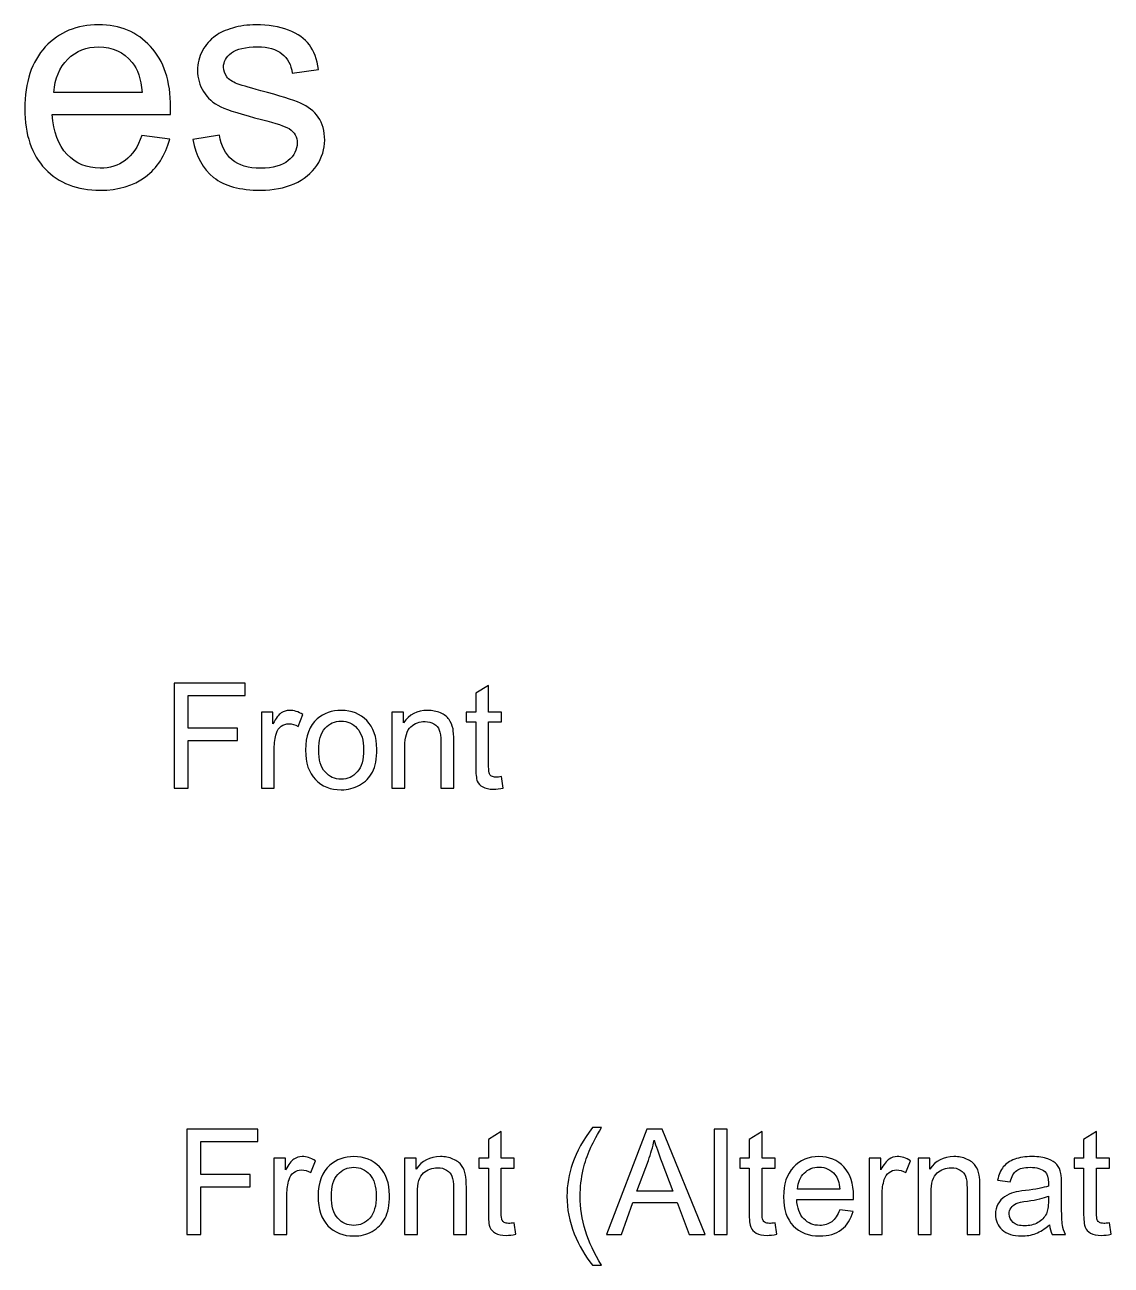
# Model space of a CAD drawing. Header units: millimetres. Extents: x 313 to 2379, y -2162 to 308.
# Drawn here: x 773.1 to 961.2, y 76.4 to 291.1 of the extents above; entities that cross this region are included whole.
import ezdxf

# ---------------------------------------------------------------- set-up
doc = ezdxf.new("R2010")
doc.units = ezdxf.units.MM
doc.header["$MEASUREMENT"] = 0
doc.layers.add('Layer 1', color=7, linetype='Continuous')

msp = doc.modelspace()

# ---------------------------------------------------------------- linework, layer by layer
at = {"layer": 'Layer 1', "color": 250}
for points, knots in [([(793.338, 271.9514), (793.338, 271.9514), (798.1534, 271.3164), (798.1534, 271.3164), (797.4038, 268.5206), (796.0015, 266.3422), (793.9554, 264.7988), (791.9093, 263.2554), (789.2987, 262.4793), (786.1149, 262.4793), (782.1109, 262.4793), (778.9359, 263.714), (776.5899, 266.1835), (774.2439, 268.6441), (773.0709, 272.1102), (773.0709, 276.564), (773.0709, 281.1677), (774.2527, 284.7484), (776.6252, 287.2884), (778.9976, 289.8372), (782.0756, 291.1073), (785.8591, 291.1073), (789.5192, 291.1073), (792.509, 289.8637), (794.8285, 287.3678), (797.148, 284.8719), (798.3122, 281.3618), (798.3122, 276.8374), (798.3122, 276.564), (798.3034, 276.1495), (798.2857, 275.6027), (798.2857, 275.6027), (777.8334, 275.6027), (777.8334, 275.6027), (778.0098, 272.5952), (778.8565, 270.2845), (780.3911, 268.6882), (781.9168, 267.0919), (783.8306, 266.2893), (786.1149, 266.2893), (787.817, 266.2893), (789.2722, 266.7391), (790.4717, 267.6387), (791.68, 268.5383), (792.6325, 269.9758), (793.338, 271.9514)], [0, 0, 0, 0, 0.06666667, 0.06666667, 0.06666667, 0.13333333, 0.13333333, 0.13333333, 0.2, 0.2, 0.2, 0.26666667, 0.26666667, 0.26666667, 0.33333333, 0.33333333, 0.33333333, 0.4, 0.4, 0.4, 0.46666667, 0.46666667, 0.46666667, 0.53333333, 0.53333333, 0.53333333, 0.6, 0.6, 0.6, 0.66666667, 0.66666667, 0.66666667, 0.73333333, 0.73333333, 0.73333333, 0.8, 0.8, 0.8, 0.86666667, 0.86666667, 0.86666667, 0.93333333, 0.93333333, 0.93333333, 1, 1, 1, 1]), ([(802.1839, 271.2635), (802.1839, 271.2635), (806.7877, 272.0043), (806.7877, 272.0043), (807.0434, 270.1611), (807.7666, 268.7499), (808.9484, 267.7622), (810.1302, 266.7832), (811.7883, 266.2893), (813.905, 266.2893), (816.0481, 266.2893), (817.6356, 266.7215), (818.6763, 267.5946), (819.7082, 268.4589), (820.2285, 269.482), (820.2285, 270.6549), (820.2285, 271.7045), (819.7611, 272.5335), (818.835, 273.1332), (818.1824, 273.5477), (816.5949, 274.0681), (814.0725, 274.7119), (810.6682, 275.5674), (808.3134, 276.3082), (806.9905, 276.9344), (805.6764, 277.5694), (804.6798, 278.4337), (804.0007, 279.545), (803.3216, 280.6474), (802.9777, 281.8733), (802.9777, 283.2138), (802.9777, 284.4397), (803.2599, 285.5686), (803.8155, 286.6093), (804.38, 287.65), (805.1384, 288.5143), (806.0998, 289.2022), (806.8229, 289.7314), (807.8107, 290.1812), (809.0543, 290.5516), (810.3066, 290.922), (811.6384, 291.1073), (813.0671, 291.1073), (815.2191, 291.1073), (817.1064, 290.7986), (818.7292, 290.1724), (820.3608, 289.555), (821.5602, 288.7084), (822.3364, 287.65), (823.1037, 286.5829), (823.6416, 285.1629), (823.9327, 283.3814), (823.9327, 283.3814), (819.3818, 282.7464), (819.3818, 282.7464), (819.179, 284.1752), (818.5793, 285.2952), (817.5915, 286.0978), (816.6037, 286.9004), (815.2102, 287.2972), (813.4023, 287.2972), (811.2768, 287.2972), (809.751, 286.9445), (808.8426, 286.2389), (807.9342, 285.5334), (807.4756, 284.7043), (807.4756, 283.7606), (807.4756, 283.1609), (807.6608, 282.6141), (808.04, 282.1291), (808.4193, 281.6352), (809.0102, 281.2206), (809.8216, 280.8943), (810.289, 280.7179), (811.6472, 280.3211), (813.9226, 279.7037), (817.2034, 278.8306), (819.4965, 278.1074), (820.8018, 277.5518), (822.1071, 276.9961), (823.1301, 276.1759), (823.8709, 275.1176), (824.6206, 274.0504), (824.991, 272.7275), (824.991, 271.14), (824.991, 269.5966), (824.5412, 268.1414), (823.6328, 266.7744), (822.7244, 265.4074), (821.4191, 264.349), (819.717, 263.5994), (818.006, 262.8497), (816.0746, 262.4793), (813.9226, 262.4793), (810.3595, 262.4793), (807.6343, 263.2202), (805.7646, 264.693), (803.8949, 266.1747), (802.7043, 268.3619), (802.1839, 271.2635)], [0, 0, 0, 0, 0.03030303, 0.03030303, 0.03030303, 0.06060606, 0.06060606, 0.06060606, 0.09090909, 0.09090909, 0.09090909, 0.12121212, 0.12121212, 0.12121212, 0.15151515, 0.15151515, 0.15151515, 0.18181818, 0.18181818, 0.18181818, 0.21212121, 0.21212121, 0.21212121, 0.24242424, 0.24242424, 0.24242424, 0.27272727, 0.27272727, 0.27272727, 0.3030303, 0.3030303, 0.3030303, 0.33333333, 0.33333333, 0.33333333, 0.36363636, 0.36363636, 0.36363636, 0.39393939, 0.39393939, 0.39393939, 0.42424242, 0.42424242, 0.42424242, 0.45454545, 0.45454545, 0.45454545, 0.48484848, 0.48484848, 0.48484848, 0.51515152, 0.51515152, 0.51515152, 0.54545455, 0.54545455, 0.54545455, 0.57575758, 0.57575758, 0.57575758, 0.60606061, 0.60606061, 0.60606061, 0.63636364, 0.63636364, 0.63636364, 0.66666667, 0.66666667, 0.66666667, 0.6969697, 0.6969697, 0.6969697, 0.72727273, 0.72727273, 0.72727273, 0.75757576, 0.75757576, 0.75757576, 0.78787879, 0.78787879, 0.78787879, 0.81818182, 0.81818182, 0.81818182, 0.84848485, 0.84848485, 0.84848485, 0.87878788, 0.87878788, 0.87878788, 0.90909091, 0.90909091, 0.90909091, 0.93939394, 0.93939394, 0.93939394, 0.96969697, 0.96969697, 0.96969697, 1, 1, 1, 1]), ([(778.098, 279.4127), (778.098, 279.4127), (793.3909, 279.4127), (793.3909, 279.4127), (793.1881, 281.7234), (792.5972, 283.452), (791.6359, 284.6073), (790.163, 286.3977), (788.2404, 287.2972), (785.8856, 287.2972), (783.7513, 287.2972), (781.9609, 286.5829), (780.5057, 285.1541), (779.0593, 283.7254), (778.2568, 281.8116), (778.098, 279.4127)], [0, 0, 0, 0, 0.2, 0.2, 0.2, 0.4, 0.4, 0.4, 0.6, 0.6, 0.6, 0.8, 0.8, 0.8, 1, 1, 1, 1]), ([(798.9411, 158.988), (798.9411, 158.988), (798.9411, 177.1744), (798.9411, 177.1744), (798.9411, 177.1744), (811.2093, 177.1744), (811.2093, 177.1744), (811.2093, 177.1744), (811.2093, 175.0408), (811.2093, 175.0408), (811.2093, 175.0408), (801.3541, 175.0408), (801.3541, 175.0408), (801.3541, 175.0408), (801.3541, 169.3766), (801.3541, 169.3766), (801.3541, 169.3766), (809.8885, 169.3766), (809.8885, 169.3766), (809.8885, 169.3766), (809.8885, 167.243), (809.8885, 167.243), (809.8885, 167.243), (801.3541, 167.243), (801.3541, 167.243), (801.3541, 167.243), (801.3541, 158.988), (801.3541, 158.988), (801.3541, 158.988), (798.9411, 158.988), (798.9411, 158.988)], [0, 0, 0, 0, 0.1, 0.1, 0.1, 0.2, 0.2, 0.2, 0.3, 0.3, 0.3, 0.4, 0.4, 0.4, 0.5, 0.5, 0.5, 0.6, 0.6, 0.6, 0.7, 0.7, 0.7, 0.8, 0.8, 0.8, 0.9, 0.9, 0.9, 1, 1, 1, 1]), ([(855.6127, 160.9819), (855.6127, 160.9819), (855.9175, 159.0092), (855.9175, 159.0092), (855.291, 158.8779), (854.7279, 158.8102), (854.2369, 158.8102), (853.4283, 158.8102), (852.8018, 158.9372), (852.353, 159.1954), (851.9085, 159.4537), (851.5953, 159.7881), (851.4132, 160.2072), (851.2312, 160.6263), (851.1423, 161.5068), (851.1423, 162.8488), (851.1423, 162.8488), (851.1423, 170.4434), (851.1423, 170.4434), (851.1423, 170.4434), (849.4913, 170.4434), (849.4913, 170.4434), (849.4913, 170.4434), (849.4913, 172.1706), (849.4913, 172.1706), (849.4913, 172.1706), (851.1423, 172.1706), (851.1423, 172.1706), (851.1423, 172.1706), (851.1423, 175.4303), (851.1423, 175.4303), (851.1423, 175.4303), (853.3775, 176.7722), (853.3775, 176.7722), (853.3775, 176.7722), (853.3775, 172.1706), (853.3775, 172.1706), (853.3775, 172.1706), (855.6127, 172.1706), (855.6127, 172.1706), (855.6127, 172.1706), (855.6127, 170.4434), (855.6127, 170.4434), (855.6127, 170.4434), (853.3775, 170.4434), (853.3775, 170.4434), (853.3775, 170.4434), (853.3775, 162.7218), (853.3775, 162.7218), (853.3775, 162.0826), (853.4156, 161.6719), (853.496, 161.4899), (853.5722, 161.3079), (853.6992, 161.1639), (853.877, 161.0539), (854.0548, 160.948), (854.3088, 160.893), (854.639, 160.893), (854.8846, 160.893), (855.2105, 160.9226), (855.6127, 160.9819)], [0, 0, 0, 0, 0.05, 0.05, 0.05, 0.1, 0.1, 0.1, 0.15, 0.15, 0.15, 0.2, 0.2, 0.2, 0.25, 0.25, 0.25, 0.3, 0.3, 0.3, 0.35, 0.35, 0.35, 0.4, 0.4, 0.4, 0.45, 0.45, 0.45, 0.5, 0.5, 0.5, 0.55, 0.55, 0.55, 0.6, 0.6, 0.6, 0.65, 0.65, 0.65, 0.7, 0.7, 0.7, 0.75, 0.75, 0.75, 0.8, 0.8, 0.8, 0.85, 0.85, 0.85, 0.9, 0.9, 0.9, 0.95, 0.95, 0.95, 1, 1, 1, 1]), ([(814.0245, 158.988), (814.0245, 158.988), (814.0245, 172.1706), (814.0245, 172.1706), (814.0245, 172.1706), (816.0311, 172.1706), (816.0311, 172.1706), (816.0311, 172.1706), (816.0311, 170.1513), (816.0311, 170.1513), (816.5433, 171.0869), (817.0175, 171.7049), (817.4535, 172.0013), (817.8895, 172.3018), (818.3679, 172.45), (818.8886, 172.45), (819.6421, 172.45), (820.4084, 172.2129), (821.1873, 171.743), (821.1873, 171.743), (820.3914, 169.6814), (820.3914, 169.6814), (819.8496, 169.9862), (819.3077, 170.1386), (818.7658, 170.1386), (818.279, 170.1386), (817.843, 169.9904), (817.4577, 169.6983), (817.0725, 169.4062), (816.7973, 168.9998), (816.6322, 168.4791), (816.3825, 167.6875), (816.2597, 166.8197), (816.2597, 165.8756), (816.2597, 165.8756), (816.2597, 158.988), (816.2597, 158.988), (816.2597, 158.988), (814.0245, 158.988), (814.0245, 158.988)], [0, 0, 0, 0, 0.07692308, 0.07692308, 0.07692308, 0.15384615, 0.15384615, 0.15384615, 0.23076923, 0.23076923, 0.23076923, 0.30769231, 0.30769231, 0.30769231, 0.38461538, 0.38461538, 0.38461538, 0.46153846, 0.46153846, 0.46153846, 0.53846154, 0.53846154, 0.53846154, 0.61538462, 0.61538462, 0.61538462, 0.69230769, 0.69230769, 0.69230769, 0.76923077, 0.76923077, 0.76923077, 0.84615385, 0.84615385, 0.84615385, 0.92307692, 0.92307692, 0.92307692, 1, 1, 1, 1]), ([(821.6699, 165.5793), (821.6699, 168.0135), (822.3472, 169.8169), (823.7061, 170.9895), (824.8364, 171.9632), (826.2207, 172.45), (827.8506, 172.45), (829.6582, 172.45), (831.1399, 171.8573), (832.2913, 170.672), (833.4386, 169.4909), (834.0143, 167.8526), (834.0143, 165.7656), (834.0143, 164.0722), (833.7603, 162.743), (833.2523, 161.7735), (832.7443, 160.8041), (832.0035, 160.0506), (831.0298, 159.5129), (830.0604, 158.9753), (828.9978, 158.7086), (827.8506, 158.7086), (826.0048, 158.7086), (824.5147, 159.297), (823.3759, 160.4781), (822.2372, 161.6592), (821.6699, 163.361), (821.6699, 165.5793)], [0, 0, 0, 0, 0.11111111, 0.11111111, 0.11111111, 0.22222222, 0.22222222, 0.22222222, 0.33333333, 0.33333333, 0.33333333, 0.44444444, 0.44444444, 0.44444444, 0.55555556, 0.55555556, 0.55555556, 0.66666667, 0.66666667, 0.66666667, 0.77777778, 0.77777778, 0.77777778, 0.88888889, 0.88888889, 0.88888889, 1, 1, 1, 1]), ([(836.6347, 158.988), (836.6347, 158.988), (836.6347, 172.1706), (836.6347, 172.1706), (836.6347, 172.1706), (838.6413, 172.1706), (838.6413, 172.1706), (838.6413, 172.1706), (838.6413, 170.2995), (838.6413, 170.2995), (839.6065, 171.7346), (841.0035, 172.45), (842.8281, 172.45), (843.6239, 172.45), (844.3521, 172.3061), (845.0167, 172.0224), (845.6813, 171.7388), (846.1809, 171.362), (846.5111, 170.9006), (846.8413, 170.4392), (847.0741, 169.8888), (847.2053, 169.2538), (847.2858, 168.839), (847.3281, 168.1151), (847.3281, 167.0821), (847.3281, 167.0821), (847.3281, 158.988), (847.3281, 158.988), (847.3281, 158.988), (845.0929, 158.988), (845.0929, 158.988), (845.0929, 158.988), (845.0929, 166.9975), (845.0929, 166.9975), (845.0929, 167.9076), (845.0082, 168.5892), (844.8347, 169.0379), (844.6611, 169.4867), (844.3521, 169.8465), (843.9118, 170.1174), (843.4715, 170.3841), (842.9508, 170.5196), (842.3582, 170.5196), (841.4099, 170.5196), (840.5929, 170.219), (839.9028, 169.6137), (839.2128, 169.0125), (838.8699, 167.8653), (838.8699, 166.1804), (838.8699, 166.1804), (838.8699, 158.988), (838.8699, 158.988), (838.8699, 158.988), (836.6347, 158.988), (836.6347, 158.988)], [0, 0, 0, 0, 0.05555556, 0.05555556, 0.05555556, 0.11111111, 0.11111111, 0.11111111, 0.16666667, 0.16666667, 0.16666667, 0.22222222, 0.22222222, 0.22222222, 0.27777778, 0.27777778, 0.27777778, 0.33333333, 0.33333333, 0.33333333, 0.38888889, 0.38888889, 0.38888889, 0.44444444, 0.44444444, 0.44444444, 0.5, 0.5, 0.5, 0.55555556, 0.55555556, 0.55555556, 0.61111111, 0.61111111, 0.61111111, 0.66666667, 0.66666667, 0.66666667, 0.72222222, 0.72222222, 0.72222222, 0.77777778, 0.77777778, 0.77777778, 0.83333333, 0.83333333, 0.83333333, 0.88888889, 0.88888889, 0.88888889, 0.94444444, 0.94444444, 0.94444444, 1, 1, 1, 1]), ([(823.9559, 165.5751), (823.9559, 163.8902), (824.3242, 162.6287), (825.0608, 161.7947), (825.8016, 160.9565), (826.7287, 160.5374), (827.8506, 160.5374), (828.9597, 160.5374), (829.8826, 160.9565), (830.6234, 161.7989), (831.36, 162.6414), (831.7283, 163.9241), (831.7283, 165.647), (831.7283, 167.2726), (831.3558, 168.5045), (830.6149, 169.3385), (829.8741, 170.1767), (828.9512, 170.5958), (827.8506, 170.5958), (826.7287, 170.5958), (825.8016, 170.1809), (825.0608, 169.347), (824.3242, 168.513), (823.9559, 167.2557), (823.9559, 165.5751)], [0, 0, 0, 0, 0.125, 0.125, 0.125, 0.25, 0.25, 0.25, 0.375, 0.375, 0.375, 0.5, 0.5, 0.5, 0.625, 0.625, 0.625, 0.75, 0.75, 0.75, 0.875, 0.875, 0.875, 1, 1, 1, 1]), ([(801.1267, 81.7612), (801.1267, 81.7612), (801.1267, 99.9476), (801.1267, 99.9476), (801.1267, 99.9476), (813.3949, 99.9476), (813.3949, 99.9476), (813.3949, 99.9476), (813.3949, 97.814), (813.3949, 97.814), (813.3949, 97.814), (803.5397, 97.814), (803.5397, 97.814), (803.5397, 97.814), (803.5397, 92.1498), (803.5397, 92.1498), (803.5397, 92.1498), (812.0741, 92.1498), (812.0741, 92.1498), (812.0741, 92.1498), (812.0741, 90.0162), (812.0741, 90.0162), (812.0741, 90.0162), (803.5397, 90.0162), (803.5397, 90.0162), (803.5397, 90.0162), (803.5397, 81.7612), (803.5397, 81.7612), (803.5397, 81.7612), (801.1267, 81.7612), (801.1267, 81.7612)], [0, 0, 0, 0, 0.1, 0.1, 0.1, 0.2, 0.2, 0.2, 0.3, 0.3, 0.3, 0.4, 0.4, 0.4, 0.5, 0.5, 0.5, 0.6, 0.6, 0.6, 0.7, 0.7, 0.7, 0.8, 0.8, 0.8, 0.9, 0.9, 0.9, 1, 1, 1, 1]), ([(857.7983, 83.7551), (857.7983, 83.7551), (858.1031, 81.7824), (858.1031, 81.7824), (857.4766, 81.6511), (856.9135, 81.5834), (856.4225, 81.5834), (855.6139, 81.5834), (854.9874, 81.7104), (854.5386, 81.9686), (854.0941, 82.2269), (853.7809, 82.5613), (853.5988, 82.9804), (853.4168, 83.3995), (853.3279, 84.28), (853.3279, 85.622), (853.3279, 85.622), (853.3279, 93.2166), (853.3279, 93.2166), (853.3279, 93.2166), (851.6769, 93.2166), (851.6769, 93.2166), (851.6769, 93.2166), (851.6769, 94.9438), (851.6769, 94.9438), (851.6769, 94.9438), (853.3279, 94.9438), (853.3279, 94.9438), (853.3279, 94.9438), (853.3279, 98.2035), (853.3279, 98.2035), (853.3279, 98.2035), (855.5631, 99.5454), (855.5631, 99.5454), (855.5631, 99.5454), (855.5631, 94.9438), (855.5631, 94.9438), (855.5631, 94.9438), (857.7983, 94.9438), (857.7983, 94.9438), (857.7983, 94.9438), (857.7983, 93.2166), (857.7983, 93.2166), (857.7983, 93.2166), (855.5631, 93.2166), (855.5631, 93.2166), (855.5631, 93.2166), (855.5631, 85.495), (855.5631, 85.495), (855.5631, 84.8558), (855.6012, 84.4451), (855.6816, 84.2631), (855.7578, 84.0811), (855.8848, 83.9371), (856.0626, 83.8271), (856.2404, 83.7212), (856.4944, 83.6662), (856.8246, 83.6662), (857.0702, 83.6662), (857.3961, 83.6958), (857.7983, 83.7551)], [0, 0, 0, 0, 0.05, 0.05, 0.05, 0.1, 0.1, 0.1, 0.15, 0.15, 0.15, 0.2, 0.2, 0.2, 0.25, 0.25, 0.25, 0.3, 0.3, 0.3, 0.35, 0.35, 0.35, 0.4, 0.4, 0.4, 0.45, 0.45, 0.45, 0.5, 0.5, 0.5, 0.55, 0.55, 0.55, 0.6, 0.6, 0.6, 0.65, 0.65, 0.65, 0.7, 0.7, 0.7, 0.75, 0.75, 0.75, 0.8, 0.8, 0.8, 0.85, 0.85, 0.85, 0.9, 0.9, 0.9, 0.95, 0.95, 0.95, 1, 1, 1, 1]), ([(871.3281, 76.4272), (870.1004, 77.9808), (869.059, 79.7969), (868.2081, 81.8797), (867.3572, 83.9625), (866.9339, 86.1215), (866.9339, 88.3525), (866.9339, 90.321), (867.2514, 92.2048), (867.8864, 94.004), (868.6315, 96.0953), (869.7787, 98.1781), (871.3281, 100.2524), (871.3281, 100.2524), (872.9283, 100.2524), (872.9283, 100.2524), (871.9292, 98.5337), (871.2646, 97.306), (870.9429, 96.5694), (870.4391, 95.4306), (870.0412, 94.2411), (869.7533, 93.0007), (869.3977, 91.4555), (869.2199, 89.9019), (869.2199, 88.3398), (869.2199, 84.3647), (870.456, 80.3938), (872.9283, 76.4272), (872.9283, 76.4272), (871.3281, 76.4272), (871.3281, 76.4272)], [0, 0, 0, 0, 0.1, 0.1, 0.1, 0.2, 0.2, 0.2, 0.3, 0.3, 0.3, 0.4, 0.4, 0.4, 0.5, 0.5, 0.5, 0.6, 0.6, 0.6, 0.7, 0.7, 0.7, 0.8, 0.8, 0.8, 0.9, 0.9, 0.9, 1, 1, 1, 1]), ([(873.8046, 81.7612), (873.8046, 81.7612), (880.7811, 99.9476), (880.7811, 99.9476), (880.7811, 99.9476), (883.427, 99.9476), (883.427, 99.9476), (883.427, 99.9476), (890.8353, 81.7612), (890.8353, 81.7612), (890.8353, 81.7612), (888.0921, 81.7612), (888.0921, 81.7612), (888.0921, 81.7612), (885.9881, 87.273), (885.9881, 87.273), (885.9881, 87.273), (878.33, 87.273), (878.33, 87.273), (878.33, 87.273), (876.3573, 81.7612), (876.3573, 81.7612), (876.3573, 81.7612), (873.8046, 81.7612), (873.8046, 81.7612)], [0, 0, 0, 0, 0.125, 0.125, 0.125, 0.25, 0.25, 0.25, 0.375, 0.375, 0.375, 0.5, 0.5, 0.5, 0.625, 0.625, 0.625, 0.75, 0.75, 0.75, 0.875, 0.875, 0.875, 1, 1, 1, 1]), ([(892.4101, 81.7612), (892.4101, 81.7612), (892.4101, 99.9476), (892.4101, 99.9476), (892.4101, 99.9476), (894.6453, 99.9476), (894.6453, 99.9476), (894.6453, 99.9476), (894.6453, 81.7612), (894.6453, 81.7612), (894.6453, 81.7612), (892.4101, 81.7612), (892.4101, 81.7612)], [0, 0, 0, 0, 0.25, 0.25, 0.25, 0.5, 0.5, 0.5, 0.75, 0.75, 0.75, 1, 1, 1, 1]), ([(902.9553, 83.7551), (902.9553, 83.7551), (903.2601, 81.7824), (903.2601, 81.7824), (902.6336, 81.6511), (902.0705, 81.5834), (901.5795, 81.5834), (900.7709, 81.5834), (900.1444, 81.7104), (899.6956, 81.9686), (899.2511, 82.2269), (898.9379, 82.5613), (898.7558, 82.9804), (898.5738, 83.3995), (898.4849, 84.28), (898.4849, 85.622), (898.4849, 85.622), (898.4849, 93.2166), (898.4849, 93.2166), (898.4849, 93.2166), (896.8339, 93.2166), (896.8339, 93.2166), (896.8339, 93.2166), (896.8339, 94.9438), (896.8339, 94.9438), (896.8339, 94.9438), (898.4849, 94.9438), (898.4849, 94.9438), (898.4849, 94.9438), (898.4849, 98.2035), (898.4849, 98.2035), (898.4849, 98.2035), (900.7201, 99.5454), (900.7201, 99.5454), (900.7201, 99.5454), (900.7201, 94.9438), (900.7201, 94.9438), (900.7201, 94.9438), (902.9553, 94.9438), (902.9553, 94.9438), (902.9553, 94.9438), (902.9553, 93.2166), (902.9553, 93.2166), (902.9553, 93.2166), (900.7201, 93.2166), (900.7201, 93.2166), (900.7201, 93.2166), (900.7201, 85.495), (900.7201, 85.495), (900.7201, 84.8558), (900.7582, 84.4451), (900.8386, 84.2631), (900.9148, 84.0811), (901.0418, 83.9371), (901.2196, 83.8271), (901.3974, 83.7212), (901.6514, 83.6662), (901.9816, 83.6662), (902.2272, 83.6662), (902.5531, 83.6958), (902.9553, 83.7551)], [0, 0, 0, 0, 0.05, 0.05, 0.05, 0.1, 0.1, 0.1, 0.15, 0.15, 0.15, 0.2, 0.2, 0.2, 0.25, 0.25, 0.25, 0.3, 0.3, 0.3, 0.35, 0.35, 0.35, 0.4, 0.4, 0.4, 0.45, 0.45, 0.45, 0.5, 0.5, 0.5, 0.55, 0.55, 0.55, 0.6, 0.6, 0.6, 0.65, 0.65, 0.65, 0.7, 0.7, 0.7, 0.75, 0.75, 0.75, 0.8, 0.8, 0.8, 0.85, 0.85, 0.85, 0.9, 0.9, 0.9, 0.95, 0.95, 0.95, 1, 1, 1, 1]), ([(960.8503, 83.7551), (960.8503, 83.7551), (961.1551, 81.7824), (961.1551, 81.7824), (960.5286, 81.6511), (959.9655, 81.5834), (959.4745, 81.5834), (958.6659, 81.5834), (958.0394, 81.7104), (957.5906, 81.9686), (957.1461, 82.2269), (956.8329, 82.5613), (956.6508, 82.9804), (956.4688, 83.3995), (956.3799, 84.28), (956.3799, 85.622), (956.3799, 85.622), (956.3799, 93.2166), (956.3799, 93.2166), (956.3799, 93.2166), (954.7289, 93.2166), (954.7289, 93.2166), (954.7289, 93.2166), (954.7289, 94.9438), (954.7289, 94.9438), (954.7289, 94.9438), (956.3799, 94.9438), (956.3799, 94.9438), (956.3799, 94.9438), (956.3799, 98.2035), (956.3799, 98.2035), (956.3799, 98.2035), (958.6151, 99.5454), (958.6151, 99.5454), (958.6151, 99.5454), (958.6151, 94.9438), (958.6151, 94.9438), (958.6151, 94.9438), (960.8503, 94.9438), (960.8503, 94.9438), (960.8503, 94.9438), (960.8503, 93.2166), (960.8503, 93.2166), (960.8503, 93.2166), (958.6151, 93.2166), (958.6151, 93.2166), (958.6151, 93.2166), (958.6151, 85.495), (958.6151, 85.495), (958.6151, 84.8558), (958.6532, 84.4451), (958.7336, 84.2631), (958.8098, 84.0811), (958.9368, 83.9371), (959.1146, 83.8271), (959.2924, 83.7212), (959.5464, 83.6662), (959.8766, 83.6662), (960.1222, 83.6662), (960.4481, 83.6958), (960.8503, 83.7551)], [0, 0, 0, 0, 0.05, 0.05, 0.05, 0.1, 0.1, 0.1, 0.15, 0.15, 0.15, 0.2, 0.2, 0.2, 0.25, 0.25, 0.25, 0.3, 0.3, 0.3, 0.35, 0.35, 0.35, 0.4, 0.4, 0.4, 0.45, 0.45, 0.45, 0.5, 0.5, 0.5, 0.55, 0.55, 0.55, 0.6, 0.6, 0.6, 0.65, 0.65, 0.65, 0.7, 0.7, 0.7, 0.75, 0.75, 0.75, 0.8, 0.8, 0.8, 0.85, 0.85, 0.85, 0.9, 0.9, 0.9, 0.95, 0.95, 0.95, 1, 1, 1, 1]), ([(879.037, 89.2288), (879.037, 89.2288), (885.2346, 89.2288), (885.2346, 89.2288), (885.2346, 89.2288), (883.3381, 94.2707), (883.3381, 94.2707), (882.7666, 95.8032), (882.3348, 97.0689), (882.0342, 98.068), (881.7844, 96.8827), (881.45, 95.7185), (881.0309, 94.567), (881.0309, 94.567), (879.037, 89.2288), (879.037, 89.2288)], [0, 0, 0, 0, 0.2, 0.2, 0.2, 0.4, 0.4, 0.4, 0.6, 0.6, 0.6, 0.8, 0.8, 0.8, 1, 1, 1, 1]), ([(816.2101, 81.7612), (816.2101, 81.7612), (816.2101, 94.9438), (816.2101, 94.9438), (816.2101, 94.9438), (818.2167, 94.9438), (818.2167, 94.9438), (818.2167, 94.9438), (818.2167, 92.9245), (818.2167, 92.9245), (818.7289, 93.8601), (819.2031, 94.4781), (819.6391, 94.7745), (820.0751, 95.075), (820.5535, 95.2232), (821.0742, 95.2232), (821.8277, 95.2232), (822.594, 94.9861), (823.3729, 94.5162), (823.3729, 94.5162), (822.577, 92.4546), (822.577, 92.4546), (822.0352, 92.7594), (821.4933, 92.9118), (820.9514, 92.9118), (820.4646, 92.9118), (820.0286, 92.7636), (819.6433, 92.4715), (819.2581, 92.1794), (818.9829, 91.773), (818.8178, 91.2523), (818.5681, 90.4607), (818.4453, 89.5929), (818.4453, 88.6488), (818.4453, 88.6488), (818.4453, 81.7612), (818.4453, 81.7612), (818.4453, 81.7612), (816.2101, 81.7612), (816.2101, 81.7612)], [0, 0, 0, 0, 0.07692308, 0.07692308, 0.07692308, 0.15384615, 0.15384615, 0.15384615, 0.23076923, 0.23076923, 0.23076923, 0.30769231, 0.30769231, 0.30769231, 0.38461538, 0.38461538, 0.38461538, 0.46153846, 0.46153846, 0.46153846, 0.53846154, 0.53846154, 0.53846154, 0.61538462, 0.61538462, 0.61538462, 0.69230769, 0.69230769, 0.69230769, 0.76923077, 0.76923077, 0.76923077, 0.84615385, 0.84615385, 0.84615385, 0.92307692, 0.92307692, 0.92307692, 1, 1, 1, 1]), ([(823.8555, 88.3525), (823.8555, 90.7867), (824.5328, 92.5901), (825.8917, 93.7627), (827.022, 94.7364), (828.4063, 95.2232), (830.0362, 95.2232), (831.8438, 95.2232), (833.3255, 94.6305), (834.4769, 93.4452), (835.6242, 92.2641), (836.1999, 90.6258), (836.1999, 88.5388), (836.1999, 86.8454), (835.9459, 85.5162), (835.4379, 84.5467), (834.9299, 83.5773), (834.1891, 82.8238), (833.2154, 82.2861), (832.246, 81.7485), (831.1834, 81.4818), (830.0362, 81.4818), (828.1904, 81.4818), (826.7003, 82.0702), (825.5615, 83.2513), (824.4228, 84.4324), (823.8555, 86.1342), (823.8555, 88.3525)], [0, 0, 0, 0, 0.11111111, 0.11111111, 0.11111111, 0.22222222, 0.22222222, 0.22222222, 0.33333333, 0.33333333, 0.33333333, 0.44444444, 0.44444444, 0.44444444, 0.55555556, 0.55555556, 0.55555556, 0.66666667, 0.66666667, 0.66666667, 0.77777778, 0.77777778, 0.77777778, 0.88888889, 0.88888889, 0.88888889, 1, 1, 1, 1]), ([(838.8203, 81.7612), (838.8203, 81.7612), (838.8203, 94.9438), (838.8203, 94.9438), (838.8203, 94.9438), (840.8269, 94.9438), (840.8269, 94.9438), (840.8269, 94.9438), (840.8269, 93.0727), (840.8269, 93.0727), (841.7921, 94.5078), (843.1891, 95.2232), (845.0137, 95.2232), (845.8095, 95.2232), (846.5377, 95.0793), (847.2023, 94.7956), (847.8669, 94.512), (848.3665, 94.1352), (848.6967, 93.6738), (849.0269, 93.2124), (849.2597, 92.662), (849.3909, 92.027), (849.4714, 91.6122), (849.5137, 90.8883), (849.5137, 89.8553), (849.5137, 89.8553), (849.5137, 81.7612), (849.5137, 81.7612), (849.5137, 81.7612), (847.2785, 81.7612), (847.2785, 81.7612), (847.2785, 81.7612), (847.2785, 89.7707), (847.2785, 89.7707), (847.2785, 90.6808), (847.1938, 91.3624), (847.0203, 91.8111), (846.8467, 92.2599), (846.5377, 92.6197), (846.0974, 92.8906), (845.6571, 93.1573), (845.1364, 93.2928), (844.5438, 93.2928), (843.5955, 93.2928), (842.7785, 92.9922), (842.0884, 92.3869), (841.3984, 91.7857), (841.0555, 90.6385), (841.0555, 88.9536), (841.0555, 88.9536), (841.0555, 81.7612), (841.0555, 81.7612), (841.0555, 81.7612), (838.8203, 81.7612), (838.8203, 81.7612)], [0, 0, 0, 0, 0.05555556, 0.05555556, 0.05555556, 0.11111111, 0.11111111, 0.11111111, 0.16666667, 0.16666667, 0.16666667, 0.22222222, 0.22222222, 0.22222222, 0.27777778, 0.27777778, 0.27777778, 0.33333333, 0.33333333, 0.33333333, 0.38888889, 0.38888889, 0.38888889, 0.44444444, 0.44444444, 0.44444444, 0.5, 0.5, 0.5, 0.55555556, 0.55555556, 0.55555556, 0.61111111, 0.61111111, 0.61111111, 0.66666667, 0.66666667, 0.66666667, 0.72222222, 0.72222222, 0.72222222, 0.77777778, 0.77777778, 0.77777778, 0.83333333, 0.83333333, 0.83333333, 0.88888889, 0.88888889, 0.88888889, 0.94444444, 0.94444444, 0.94444444, 1, 1, 1, 1]), ([(914.1525, 86.0284), (914.1525, 86.0284), (916.4639, 85.7236), (916.4639, 85.7236), (916.1041, 84.3816), (915.431, 83.336), (914.4488, 82.5952), (913.4667, 81.8543), (912.2136, 81.4818), (910.6854, 81.4818), (908.7635, 81.4818), (907.2395, 82.0745), (906.1134, 83.2598), (904.9873, 84.4409), (904.4243, 86.1046), (904.4243, 88.2424), (904.4243, 90.4522), (904.9916, 92.171), (906.1303, 93.3902), (907.2691, 94.6136), (908.7465, 95.2232), (910.5626, 95.2232), (912.3195, 95.2232), (913.7546, 94.6263), (914.8679, 93.4283), (915.9813, 92.2302), (916.5401, 90.5454), (916.5401, 88.3737), (916.5401, 88.2424), (916.5359, 88.0435), (916.5274, 87.781), (916.5274, 87.781), (906.7103, 87.781), (906.7103, 87.781), (906.795, 86.3374), (907.2014, 85.2283), (907.938, 84.4621), (908.6703, 83.6958), (909.589, 83.3106), (910.6854, 83.3106), (911.5024, 83.3106), (912.2009, 83.5265), (912.7767, 83.9583), (913.3566, 84.3901), (913.8138, 85.0801), (914.1525, 86.0284)], [0, 0, 0, 0, 0.06666667, 0.06666667, 0.06666667, 0.13333333, 0.13333333, 0.13333333, 0.2, 0.2, 0.2, 0.26666667, 0.26666667, 0.26666667, 0.33333333, 0.33333333, 0.33333333, 0.4, 0.4, 0.4, 0.46666667, 0.46666667, 0.46666667, 0.53333333, 0.53333333, 0.53333333, 0.6, 0.6, 0.6, 0.66666667, 0.66666667, 0.66666667, 0.73333333, 0.73333333, 0.73333333, 0.8, 0.8, 0.8, 0.86666667, 0.86666667, 0.86666667, 0.93333333, 0.93333333, 0.93333333, 1, 1, 1, 1]), ([(919.2621, 81.7612), (919.2621, 81.7612), (919.2621, 94.9438), (919.2621, 94.9438), (919.2621, 94.9438), (921.2687, 94.9438), (921.2687, 94.9438), (921.2687, 94.9438), (921.2687, 92.9245), (921.2687, 92.9245), (921.7809, 93.8601), (922.2551, 94.4781), (922.6911, 94.7745), (923.1271, 95.075), (923.6055, 95.2232), (924.1262, 95.2232), (924.8797, 95.2232), (925.646, 94.9861), (926.4249, 94.5162), (926.4249, 94.5162), (925.629, 92.4546), (925.629, 92.4546), (925.0872, 92.7594), (924.5453, 92.9118), (924.0034, 92.9118), (923.5166, 92.9118), (923.0806, 92.7636), (922.6953, 92.4715), (922.3101, 92.1794), (922.0349, 91.773), (921.8698, 91.2523), (921.6201, 90.4607), (921.4973, 89.5929), (921.4973, 88.6488), (921.4973, 88.6488), (921.4973, 81.7612), (921.4973, 81.7612), (921.4973, 81.7612), (919.2621, 81.7612), (919.2621, 81.7612)], [0, 0, 0, 0, 0.07692308, 0.07692308, 0.07692308, 0.15384615, 0.15384615, 0.15384615, 0.23076923, 0.23076923, 0.23076923, 0.30769231, 0.30769231, 0.30769231, 0.38461538, 0.38461538, 0.38461538, 0.46153846, 0.46153846, 0.46153846, 0.53846154, 0.53846154, 0.53846154, 0.61538462, 0.61538462, 0.61538462, 0.69230769, 0.69230769, 0.69230769, 0.76923077, 0.76923077, 0.76923077, 0.84615385, 0.84615385, 0.84615385, 0.92307692, 0.92307692, 0.92307692, 1, 1, 1, 1]), ([(927.7457, 81.7612), (927.7457, 81.7612), (927.7457, 94.9438), (927.7457, 94.9438), (927.7457, 94.9438), (929.7523, 94.9438), (929.7523, 94.9438), (929.7523, 94.9438), (929.7523, 93.0727), (929.7523, 93.0727), (930.7175, 94.5078), (932.1145, 95.2232), (933.9391, 95.2232), (934.7349, 95.2232), (935.4631, 95.0793), (936.1277, 94.7956), (936.7923, 94.512), (937.2919, 94.1352), (937.6221, 93.6738), (937.9523, 93.2124), (938.1851, 92.662), (938.3163, 92.027), (938.3968, 91.6122), (938.4391, 90.8883), (938.4391, 89.8553), (938.4391, 89.8553), (938.4391, 81.7612), (938.4391, 81.7612), (938.4391, 81.7612), (936.2039, 81.7612), (936.2039, 81.7612), (936.2039, 81.7612), (936.2039, 89.7707), (936.2039, 89.7707), (936.2039, 90.6808), (936.1192, 91.3624), (935.9457, 91.8111), (935.7721, 92.2599), (935.4631, 92.6197), (935.0228, 92.8906), (934.5825, 93.1573), (934.0618, 93.2928), (933.4692, 93.2928), (932.5209, 93.2928), (931.7039, 92.9922), (931.0138, 92.3869), (930.3238, 91.7857), (929.9809, 90.6385), (929.9809, 88.9536), (929.9809, 88.9536), (929.9809, 81.7612), (929.9809, 81.7612), (929.9809, 81.7612), (927.7457, 81.7612), (927.7457, 81.7612)], [0, 0, 0, 0, 0.05555556, 0.05555556, 0.05555556, 0.11111111, 0.11111111, 0.11111111, 0.16666667, 0.16666667, 0.16666667, 0.22222222, 0.22222222, 0.22222222, 0.27777778, 0.27777778, 0.27777778, 0.33333333, 0.33333333, 0.33333333, 0.38888889, 0.38888889, 0.38888889, 0.44444444, 0.44444444, 0.44444444, 0.5, 0.5, 0.5, 0.55555556, 0.55555556, 0.55555556, 0.61111111, 0.61111111, 0.61111111, 0.66666667, 0.66666667, 0.66666667, 0.72222222, 0.72222222, 0.72222222, 0.77777778, 0.77777778, 0.77777778, 0.83333333, 0.83333333, 0.83333333, 0.88888889, 0.88888889, 0.88888889, 0.94444444, 0.94444444, 0.94444444, 1, 1, 1, 1]), ([(950.4829, 83.4122), (949.6532, 82.7052), (948.8531, 82.2099), (948.0868, 81.9178), (947.3206, 81.6257), (946.4993, 81.4818), (945.6188, 81.4818), (944.171, 81.4818), (943.0576, 81.8332), (942.2787, 82.5401), (941.4998, 83.2429), (941.1103, 84.1446), (941.1103, 85.241), (941.1103, 85.8845), (941.2585, 86.4729), (941.5506, 87.0063), (941.8469, 87.5397), (942.2321, 87.963), (942.7063, 88.2848), (943.1846, 88.6065), (943.718, 88.852), (944.3149, 89.0171), (944.7552, 89.1314), (945.4198, 89.2415), (946.3046, 89.3516), (948.108, 89.5632), (949.4415, 89.8215), (950.2924, 90.1178), (950.3009, 90.4226), (950.3051, 90.6173), (950.3051, 90.6978), (950.3051, 91.6037), (950.0934, 92.2429), (949.6701, 92.6155), (949.0986, 93.1192), (948.2477, 93.369), (947.1216, 93.369), (946.0675, 93.369), (945.2886, 93.1827), (944.7891, 92.8144), (944.2853, 92.4461), (943.917, 91.7942), (943.6757, 90.8544), (943.6757, 90.8544), (941.4913, 91.1592), (941.4913, 91.1592), (941.6903, 92.0948), (942.0162, 92.8525), (942.4734, 93.4283), (942.9306, 94.004), (943.591, 94.4443), (944.4546, 94.7575), (945.314, 95.0666), (946.3173, 95.2232), (947.4518, 95.2232), (948.5779, 95.2232), (949.4965, 95.092), (950.2035, 94.8253), (950.9062, 94.5586), (951.4269, 94.2284), (951.7571, 93.8262), (952.0873, 93.424), (952.3202, 92.916), (952.4556, 92.3022), (952.5276, 91.9212), (952.5657, 91.2354), (952.5657, 90.249), (952.5657, 90.249), (952.5657, 87.2857), (952.5657, 87.2857), (952.5657, 85.2156), (952.6123, 83.9075), (952.7054, 83.3529), (952.7943, 82.7984), (952.9806, 82.2692), (953.2515, 81.7612), (953.2515, 81.7612), (950.9147, 81.7612), (950.9147, 81.7612), (950.6903, 82.2311), (950.5464, 82.7814), (950.4829, 83.4122)], [0, 0, 0, 0, 0.03703704, 0.03703704, 0.03703704, 0.07407407, 0.07407407, 0.07407407, 0.11111111, 0.11111111, 0.11111111, 0.14814815, 0.14814815, 0.14814815, 0.18518519, 0.18518519, 0.18518519, 0.22222222, 0.22222222, 0.22222222, 0.25925926, 0.25925926, 0.25925926, 0.2962963, 0.2962963, 0.2962963, 0.33333333, 0.33333333, 0.33333333, 0.37037037, 0.37037037, 0.37037037, 0.40740741, 0.40740741, 0.40740741, 0.44444444, 0.44444444, 0.44444444, 0.48148148, 0.48148148, 0.48148148, 0.51851852, 0.51851852, 0.51851852, 0.55555556, 0.55555556, 0.55555556, 0.59259259, 0.59259259, 0.59259259, 0.62962963, 0.62962963, 0.62962963, 0.66666667, 0.66666667, 0.66666667, 0.7037037, 0.7037037, 0.7037037, 0.74074074, 0.74074074, 0.74074074, 0.77777778, 0.77777778, 0.77777778, 0.81481481, 0.81481481, 0.81481481, 0.85185185, 0.85185185, 0.85185185, 0.88888889, 0.88888889, 0.88888889, 0.92592593, 0.92592593, 0.92592593, 0.96296296, 0.96296296, 0.96296296, 1, 1, 1, 1]), ([(826.1415, 88.3483), (826.1415, 86.6634), (826.5098, 85.4019), (827.2464, 84.5679), (827.9872, 83.7297), (828.9143, 83.3106), (830.0362, 83.3106), (831.1453, 83.3106), (832.0682, 83.7297), (832.809, 84.5721), (833.5456, 85.4146), (833.9139, 86.6973), (833.9139, 88.4202), (833.9139, 90.0458), (833.5414, 91.2777), (832.8005, 92.1117), (832.0597, 92.9499), (831.1368, 93.369), (830.0362, 93.369), (828.9143, 93.369), (827.9872, 92.9541), (827.2464, 92.1202), (826.5098, 91.2862), (826.1415, 90.0289), (826.1415, 88.3483)], [0, 0, 0, 0, 0.125, 0.125, 0.125, 0.25, 0.25, 0.25, 0.375, 0.375, 0.375, 0.5, 0.5, 0.5, 0.625, 0.625, 0.625, 0.75, 0.75, 0.75, 0.875, 0.875, 0.875, 1, 1, 1, 1]), ([(906.8373, 89.6098), (906.8373, 89.6098), (914.1779, 89.6098), (914.1779, 89.6098), (914.0805, 90.7189), (913.7969, 91.5487), (913.3355, 92.1032), (912.6285, 92.9626), (911.7056, 93.3944), (910.5753, 93.3944), (909.5509, 93.3944), (908.6915, 93.0515), (907.993, 92.3657), (907.2987, 91.6799), (906.9135, 90.7613), (906.8373, 89.6098)], [0, 0, 0, 0, 0.2, 0.2, 0.2, 0.4, 0.4, 0.4, 0.6, 0.6, 0.6, 0.8, 0.8, 0.8, 1, 1, 1, 1]), ([(950.3051, 88.3652), (949.4923, 88.035), (948.2731, 87.7556), (946.6475, 87.527), (945.7246, 87.3958), (945.0727, 87.2476), (944.6917, 87.0825), (944.3107, 86.9174), (944.0186, 86.6761), (943.8112, 86.3628), (943.6037, 86.0453), (943.4979, 85.694), (943.4979, 85.3045), (943.4979, 84.7161), (943.7223, 84.2208), (944.1752, 83.8271), (944.6282, 83.4334), (945.2886, 83.2344), (946.1564, 83.2344), (947.0158, 83.2344), (947.782, 83.4207), (948.4551, 83.7974), (949.124, 84.17), (949.6193, 84.6822), (949.9326, 85.3299), (950.1739, 85.8337), (950.2924, 86.5745), (950.2924, 87.5524), (950.2924, 87.5524), (950.3051, 88.3652), (950.3051, 88.3652)], [0, 0, 0, 0, 0.1, 0.1, 0.1, 0.2, 0.2, 0.2, 0.3, 0.3, 0.3, 0.4, 0.4, 0.4, 0.5, 0.5, 0.5, 0.6, 0.6, 0.6, 0.7, 0.7, 0.7, 0.8, 0.8, 0.8, 0.9, 0.9, 0.9, 1, 1, 1, 1])]:
    msp.add_open_spline(points, degree=3, knots=knots, dxfattribs=at)

doc.saveas('drawing.dxf')
